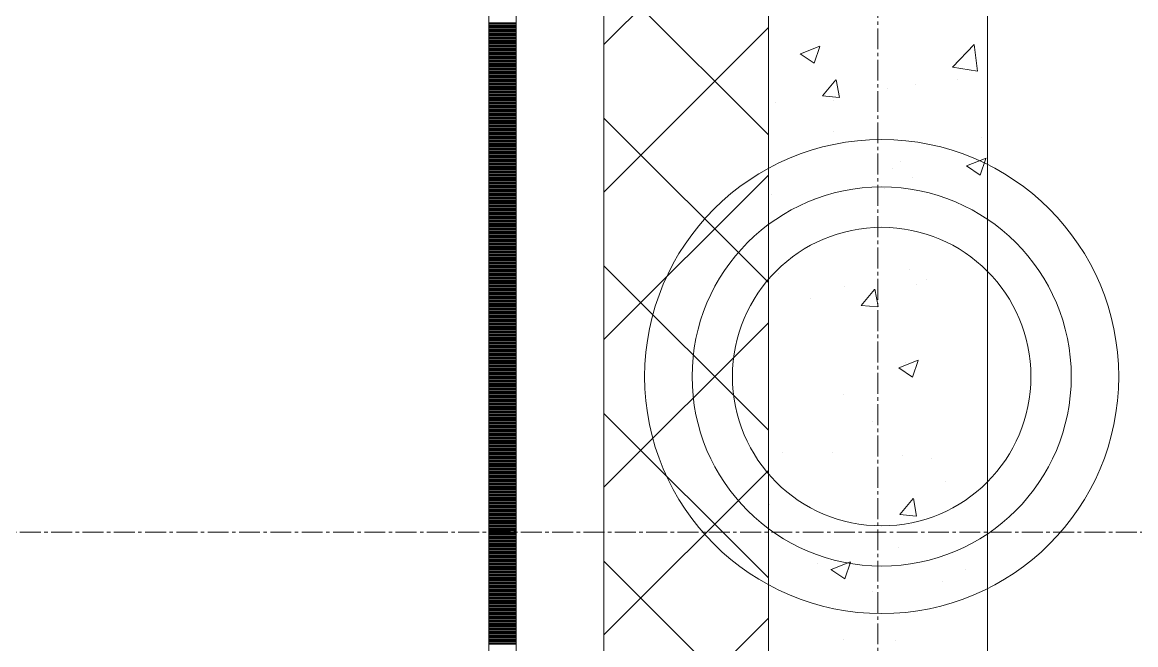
# Model space of a CAD drawing. Header units: millimetres. Extents: x 538266 to 1167394, y 114608 to 637157.
# Drawn here: x 828457 to 829473, y 195210 to 195778 of the extents above; entities that cross this region are included whole.
import ezdxf
from ezdxf.enums import TextEntityAlignment as Align

# ---------------------------------------------------------------- set-up
doc = ezdxf.new("R2010")
doc.units = ezdxf.units.MM
doc.linetypes.add('CENTER2', pattern=[28.575, 19.05, -3.175, 3.175, -3.175])
doc.linetypes.add('DASHED', pattern=[19.05, 12.7, -6.35])
doc.layers.get('Defpoints').update_dxf_attribs({"color": 140})
doc.layers.add('АР_Делит', color=120, linetype='Continuous', lineweight=0, plot=False)
for name, color, linetype, lineweight in [('АР_Стены ПЕНОблок', 52, 'Continuous', 20), ('АР_Тонкая', 254, 'Continuous', 5), ('АР_Утеплитель', 31, 'Continuous', 0), ('АР_Штриховка', 8, 'Continuous', 0)]:
    doc.layers.add(name, color=color, linetype=linetype, lineweight=lineweight)
doc.layers.add('РД_Оси_100', color=7, linetype='Continuous', lineweight=0, true_color=0x525252)
doc.styles.add('style1', font='ARIALN.TTF')

# ---------------------------------------------------------------- blocks, each defined once
blk = doc.blocks.new('2_этаж')
at = {"layer": 'АР_Делит', "color": 18, "true_color": 0x000000}
for radius in [216.3, 173, 136.2]:
    blk.add_circle((672877, 195455.2), radius, dxfattribs=at)
at = {"layer": 'АР_Стены ПЕНОблок', "color": 18, "linetype": 'Continuous', "lineweight": 20, "true_color": 0x000000}
for p, q in [((672773.6, 213213.2), (672773.6, 137013.2)), ((672973.6, 137013.2), (672973.6, 213213.2))]:
    blk.add_line(p, q, dxfattribs=at)
at = {"layer": 'АР_Тонкая', "color": 18, "linetype": 'Continuous', "lineweight": 5, "true_color": 0x000000}
for p, q in [((672518.6, 213213.2), (672518.6, 137013.2)), ((672543.6, 213213.2), (672543.6, 137013.2)), ((672543.6, 137013.2), (672543.6, 213213.2)), ((672623.6, 137013.2), (672623.6, 213213.2))]:
    blk.add_line(p, q, dxfattribs=at)
at = {"layer": 'АР_Утеплитель', "color": 18, "linetype": 'Continuous', "lineweight": 0, "true_color": 0x000000}
for p, q in [((672623.6, 213213.2), (672623.6, 137013.2)), ((672773.6, 137013.2), (672773.6, 213213.2))]:
    blk.add_line(p, q, dxfattribs=at)
at = {"layer": 'АР_Штриховка', "color": 18, "linetype": 'Continuous', "lineweight": 0, "true_color": 0x000000}
for p, q in [((672623.6, 195758.3), (672773.6, 195908.3)), ((672773.6, 195675.8), (672623.6, 195825.8)), ((672518.6, 195778), (672543.6, 195778)), ((672518.6, 195777), (672543.6, 195777)), ((672518.6, 195776), (672543.6, 195776)), ((672518.6, 195775), (672543.6, 195775)), ((672518.6, 195774), (672543.6, 195774)), ((672518.6, 195773), (672543.6, 195773)), ((672518.6, 195772), (672543.6, 195772)), ((672518.6, 195771), (672543.6, 195771)), ((672518.6, 195770), (672543.6, 195770)), ((672518.6, 195769), (672543.6, 195769)), ((672518.6, 195768), (672543.6, 195768)), ((672518.6, 195767), (672543.6, 195767)), ((672623.6, 195623.6), (672773.6, 195773.6)), ((672518.6, 195766), (672543.6, 195766)), ((672518.6, 195765), (672543.6, 195765)), ((672518.6, 195764), (672543.6, 195764)), ((672518.6, 195763), (672543.6, 195763)), ((672518.6, 195762), (672543.6, 195762)), ((672518.6, 195761), (672543.6, 195761)), ((672518.6, 195760), (672543.6, 195760)), ((672518.6, 195759), (672543.6, 195759)), ((672518.6, 195758), (672543.6, 195758)), ((672518.6, 195757), (672543.6, 195757)), ((672802.8, 195749.8), (672820.5, 195756.6)), ((672815.3, 195741.1), (672820.5, 195756.5)), ((672941.6, 195737.5), (672961.4, 195758.1)), ((672964.3, 195734), (672961.5, 195758.1)), ((672518.6, 195756), (672543.6, 195756)), ((672518.6, 195755), (672543.6, 195755)), ((672518.6, 195754), (672543.6, 195754)), ((672518.6, 195753), (672543.6, 195753)), ((672518.6, 195752), (672543.6, 195752)), ((672518.6, 195751), (672543.6, 195751)), ((672518.6, 195750), (672543.6, 195750)), ((672518.6, 195749), (672543.6, 195749)), ((672518.6, 195748), (672543.6, 195748)), ((672518.6, 195747), (672543.6, 195747)), ((672802.7, 195749.6), (672815.3, 195741.1)), ((672518.6, 195746), (672543.6, 195746)), ((672518.6, 195745), (672543.6, 195745)), ((672518.6, 195744), (672543.6, 195744)), ((672518.6, 195743), (672543.6, 195743)), ((672518.6, 195742), (672543.6, 195742)), ((672518.6, 195741), (672543.6, 195741)), ((672518.6, 195740), (672543.6, 195740)), ((672518.6, 195739), (672543.6, 195739)), ((672518.6, 195738), (672543.6, 195738)), ((672518.6, 195737), (672543.6, 195737)), ((672518.6, 195736), (672543.6, 195736)), ((672941.7, 195737.4), (672964.3, 195733.9)), ((672518.6, 195735), (672543.6, 195735)), ((672518.6, 195734), (672543.6, 195734)), ((672518.6, 195733), (672543.6, 195733)), ((672518.6, 195732), (672543.6, 195732)), ((672518.6, 195731), (672543.6, 195731)), ((672518.6, 195730), (672543.6, 195730)), ((672518.6, 195729), (672543.6, 195729)), ((672518.6, 195728), (672543.6, 195728)), ((672518.6, 195727), (672543.6, 195727)), ((672518.6, 195726), (672543.6, 195726)), ((672823, 195711.3), (672835.2, 195725.9)), ((672838.4, 195710), (672835.5, 195725.9)), ((672946, 195726.6), (672946, 195726.6)), ((672518.6, 195725), (672543.6, 195725)), ((672518.6, 195724), (672543.6, 195724)), ((672518.6, 195723), (672543.6, 195723)), ((672518.6, 195722), (672543.6, 195722)), ((672518.6, 195721), (672543.6, 195721)), ((672518.6, 195720), (672543.6, 195720)), ((672518.6, 195719), (672543.6, 195719)), ((672518.6, 195718), (672543.6, 195718)), ((672518.6, 195717), (672543.6, 195717)), ((672518.6, 195716), (672543.6, 195716)), ((672882.5, 195718.3), (672882.5, 195718.3)), ((672908.2, 195721.8), (672908.2, 195721.8)), ((672518.6, 195715), (672543.6, 195715)), ((672518.6, 195714), (672543.6, 195714)), ((672518.6, 195713), (672543.6, 195713)), ((672518.6, 195712), (672543.6, 195712)), ((672518.6, 195711), (672543.6, 195711)), ((672518.6, 195710), (672543.6, 195710)), ((672518.6, 195709), (672543.6, 195709)), ((672518.6, 195708), (672543.6, 195708)), ((672518.6, 195707), (672543.6, 195707)), ((672518.6, 195706), (672543.6, 195706)), ((672779.9, 195705.6), (672779.9, 195705.6)), ((672823, 195711.3), (672838.2, 195710)), ((672833.3, 195707.3), (672833.3, 195707.3)), ((672518.6, 195705), (672543.6, 195705)), ((672518.6, 195704), (672543.6, 195704)), ((672518.6, 195703), (672543.6, 195703)), ((672518.6, 195702), (672543.6, 195702)), ((672518.6, 195701), (672543.6, 195701)), ((672518.6, 195700), (672543.6, 195700)), ((672518.6, 195699), (672543.6, 195699)), ((672518.6, 195698), (672543.6, 195698)), ((672518.6, 195697), (672543.6, 195697)), ((672518.6, 195696), (672543.6, 195696)), ((672518.6, 195695), (672543.6, 195695)), ((672518.6, 195694), (672543.6, 195694)), ((672518.6, 195693), (672543.6, 195693)), ((672518.6, 195692), (672543.6, 195692)), ((672518.6, 195691), (672543.6, 195691)), ((672518.6, 195690), (672543.6, 195690)), ((672518.6, 195689), (672543.6, 195689)), ((672518.6, 195688), (672543.6, 195688)), ((672518.6, 195687), (672543.6, 195687)), ((672518.6, 195686), (672543.6, 195686)), ((672773.6, 195541), (672623.6, 195691)), ((672518.6, 195685), (672543.6, 195685)), ((672518.6, 195684), (672543.6, 195684)), ((672518.6, 195683), (672543.6, 195683)), ((672518.6, 195682), (672543.6, 195682)), ((672518.6, 195681), (672543.6, 195681)), ((672518.6, 195680), (672543.6, 195680)), ((672518.6, 195679), (672543.6, 195679)), ((672518.6, 195678), (672543.6, 195678)), ((672518.6, 195677), (672543.6, 195677)), ((672518.6, 195676), (672543.6, 195676)), ((672518.6, 195675), (672543.6, 195675)), ((672833, 195678.8), (672833, 195678.8)), ((672518.6, 195674), (672543.6, 195674)), ((672518.6, 195673), (672543.6, 195673)), ((672518.6, 195672), (672543.6, 195672)), ((672518.6, 195671), (672543.6, 195671)), ((672518.6, 195670), (672543.6, 195670)), ((672518.6, 195669), (672543.6, 195669)), ((672518.6, 195668), (672543.6, 195668)), ((672518.6, 195667), (672543.6, 195667)), ((672518.6, 195666), (672543.6, 195666)), ((672518.6, 195665), (672543.6, 195665)), ((672968.5, 195673.1), (672968.5, 195673.1)), ((672518.6, 195664), (672543.6, 195664)), ((672518.6, 195663), (672543.6, 195663)), ((672518.6, 195662), (672543.6, 195662)), ((672518.6, 195661), (672543.6, 195661)), ((672518.6, 195660), (672543.6, 195660)), ((672518.6, 195659), (672543.6, 195659)), ((672518.6, 195658), (672543.6, 195658)), ((672518.6, 195657), (672543.6, 195657)), ((672518.6, 195656), (672543.6, 195656)), ((672518.6, 195655), (672543.6, 195655)), ((672518.6, 195654), (672543.6, 195654)), ((672518.6, 195653), (672543.6, 195653)), ((672518.6, 195652), (672543.6, 195652)), ((672518.6, 195651), (672543.6, 195651)), ((672518.6, 195650), (672543.6, 195650)), ((672518.6, 195649), (672543.6, 195649)), ((672518.6, 195648), (672543.6, 195648)), ((672518.6, 195647), (672543.6, 195647)), ((672518.6, 195646), (672543.6, 195646)), ((672518.6, 195645), (672543.6, 195645)), ((672886.5, 195644.7), (672886.5, 195644.7)), ((672894.1, 195651.5), (672894.1, 195651.5)), ((672954.3, 195647.4), (672966.9, 195638.9)), ((672954.4, 195647.5), (672972.2, 195654.4)), ((672967, 195638.9), (672972.1, 195654.2)), ((672518.6, 195644), (672543.6, 195644)), ((672518.6, 195643), (672543.6, 195643)), ((672518.6, 195642), (672543.6, 195642)), ((672518.6, 195641), (672543.6, 195641)), ((672518.6, 195640), (672543.6, 195640)), ((672518.6, 195639), (672543.6, 195639)), ((672518.6, 195638), (672543.6, 195638)), ((672518.6, 195637), (672543.6, 195637)), ((672518.6, 195636), (672543.6, 195636)), ((672518.6, 195635), (672543.6, 195635)), ((672623.6, 195488.9), (672773.6, 195638.9)), ((672905.1, 195637.3), (672905.1, 195637.3)), ((672518.6, 195634), (672543.6, 195634)), ((672518.6, 195633), (672543.6, 195633)), ((672518.6, 195632), (672543.6, 195632)), ((672518.6, 195631), (672543.6, 195631)), ((672518.6, 195630), (672543.6, 195630)), ((672518.6, 195629), (672543.6, 195629)), ((672518.6, 195628), (672543.6, 195628)), ((672518.6, 195627), (672543.6, 195627)), ((672518.6, 195626), (672543.6, 195626)), ((672518.6, 195625), (672543.6, 195625)), ((672879.2, 195626.4), (672879.2, 195626.4)), ((672518.6, 195624), (672543.6, 195624)), ((672518.6, 195623), (672543.6, 195623)), ((672518.6, 195622), (672543.6, 195622)), ((672518.6, 195621), (672543.6, 195621)), ((672518.6, 195620), (672543.6, 195620)), ((672518.6, 195619), (672543.6, 195619)), ((672518.6, 195618), (672543.6, 195618)), ((672518.6, 195617), (672543.6, 195617)), ((672518.6, 195616), (672543.6, 195616)), ((672518.6, 195615), (672543.6, 195615)), ((672518.6, 195614), (672543.6, 195614)), ((672776.8, 195621), (672776.8, 195621)), ((672815.6, 195618.1), (672815.6, 195618.1)), ((672518.6, 195613), (672543.6, 195613)), ((672518.6, 195612), (672543.6, 195612)), ((672518.6, 195611), (672543.6, 195611)), ((672518.6, 195610), (672543.6, 195610)), ((672518.6, 195609), (672543.6, 195609)), ((672518.6, 195608), (672543.6, 195608)), ((672518.6, 195607), (672543.6, 195607)), ((672518.6, 195606), (672543.6, 195606)), ((672518.6, 195605), (672543.6, 195605)), ((672518.6, 195604), (672543.6, 195604)), ((672518.6, 195603), (672543.6, 195603)), ((672518.6, 195602), (672543.6, 195602)), ((672518.6, 195601), (672543.6, 195601)), ((672518.6, 195600), (672543.6, 195600)), ((672518.6, 195599), (672543.6, 195599)), ((672518.6, 195598), (672543.6, 195598)), ((672518.6, 195597), (672543.6, 195597)), ((672518.6, 195596), (672543.6, 195596)), ((672518.6, 195595), (672543.6, 195595)), ((672518.6, 195594), (672543.6, 195594)), ((672518.6, 195593), (672543.6, 195593)), ((672518.6, 195592), (672543.6, 195592)), ((672518.6, 195591), (672543.6, 195591)), ((672518.6, 195590), (672543.6, 195590)), ((672518.6, 195589), (672543.6, 195589)), ((672518.6, 195588), (672543.6, 195588)), ((672518.6, 195587), (672543.6, 195587)), ((672518.6, 195586), (672543.6, 195586)), ((672518.6, 195585), (672543.6, 195585)), ((672518.6, 195584), (672543.6, 195584)), ((672518.6, 195583), (672543.6, 195583)), ((672518.6, 195582), (672543.6, 195582)), ((672518.6, 195581), (672543.6, 195581)), ((672518.6, 195580), (672543.6, 195580)), ((672518.6, 195579), (672543.6, 195579)), ((672518.6, 195578), (672543.6, 195578)), ((672518.6, 195577), (672543.6, 195577)), ((672518.6, 195576), (672543.6, 195576)), ((672518.6, 195575), (672543.6, 195575)), ((672518.6, 195574), (672543.6, 195574)), ((672518.6, 195573), (672543.6, 195573)), ((672518.6, 195572), (672543.6, 195572)), ((672518.6, 195571), (672543.6, 195571)), ((672518.6, 195570), (672543.6, 195570)), ((672518.6, 195569), (672543.6, 195569)), ((672518.6, 195568), (672543.6, 195568)), ((672518.6, 195567), (672543.6, 195567)), ((672518.6, 195566), (672543.6, 195566)), ((672518.6, 195565), (672543.6, 195565)), ((672518.6, 195564), (672543.6, 195564)), ((672518.6, 195563), (672543.6, 195563)), ((672518.6, 195562), (672543.6, 195562)), ((672518.6, 195561), (672543.6, 195561)), ((672518.6, 195560), (672543.6, 195560)), ((672518.6, 195559), (672543.6, 195559)), ((672518.6, 195558), (672543.6, 195558)), ((672518.6, 195557), (672543.6, 195557)), ((672518.6, 195556), (672543.6, 195556)), ((672518.6, 195555), (672543.6, 195555)), ((672518.6, 195554), (672543.6, 195554)), ((672518.6, 195553), (672543.6, 195553)), ((672773.6, 195406.3), (672623.6, 195556.3)), ((672518.6, 195552), (672543.6, 195552)), ((672518.6, 195551), (672543.6, 195551)), ((672518.6, 195550), (672543.6, 195550)), ((672518.6, 195549), (672543.6, 195549)), ((672518.6, 195548), (672543.6, 195548)), ((672518.6, 195547), (672543.6, 195547)), ((672518.6, 195546), (672543.6, 195546)), ((672518.6, 195545), (672543.6, 195545)), ((672518.6, 195544), (672543.6, 195544)), ((672518.6, 195543), (672543.6, 195543)), ((672782.4, 195549.7), (672782.4, 195549.7)), ((672902, 195552.7), (672902, 195552.7)), ((672918, 195543.9), (672918, 195543.9)), ((672518.6, 195542), (672543.6, 195542)), ((672518.6, 195541), (672543.6, 195541)), ((672518.6, 195540), (672543.6, 195540)), ((672518.6, 195539), (672543.6, 195539)), ((672518.6, 195538), (672543.6, 195538)), ((672518.6, 195537), (672543.6, 195537)), ((672518.6, 195536), (672543.6, 195536)), ((672518.6, 195535), (672543.6, 195535)), ((672518.6, 195534), (672543.6, 195534)), ((672518.6, 195533), (672543.6, 195533)), ((672773.7, 195536.4), (672773.7, 195536.4)), ((672843, 195537.2), (672843, 195537.2)), ((672858.2, 195520.2), (672870.5, 195534.8)), ((672873.7, 195519), (672870.7, 195534.9)), ((672908.6, 195538.9), (672908.6, 195538.9)), ((672518.6, 195532), (672543.6, 195532)), ((672518.6, 195531), (672543.6, 195531)), ((672518.6, 195530), (672543.6, 195530)), ((672518.6, 195529), (672543.6, 195529)), ((672518.6, 195528), (672543.6, 195528)), ((672518.6, 195527), (672543.6, 195527)), ((672518.6, 195526), (672543.6, 195526)), ((672518.6, 195525), (672543.6, 195525)), ((672518.6, 195524), (672543.6, 195524)), ((672518.6, 195523), (672543.6, 195523)), ((672812.4, 195526.3), (672812.4, 195526.3)), ((672518.6, 195522), (672543.6, 195522)), ((672518.6, 195521), (672543.6, 195521)), ((672518.6, 195520), (672543.6, 195520)), ((672518.6, 195519), (672543.6, 195519)), ((672518.6, 195518), (672543.6, 195518)), ((672518.6, 195517), (672543.6, 195517)), ((672518.6, 195516), (672543.6, 195516)), ((672518.6, 195515), (672543.6, 195515)), ((672518.6, 195514), (672543.6, 195514)), ((672518.6, 195513), (672543.6, 195513)), ((672858.2, 195520.2), (672873.4, 195518.9)), ((672518.6, 195512), (672543.6, 195512)), ((672518.6, 195511), (672543.6, 195511)), ((672518.6, 195510), (672543.6, 195510)), ((672518.6, 195509), (672543.6, 195509)), ((672518.6, 195508), (672543.6, 195508)), ((672518.6, 195507), (672543.6, 195507)), ((672518.6, 195506), (672543.6, 195506)), ((672518.6, 195505), (672543.6, 195505)), ((672518.6, 195504), (672543.6, 195504)), ((672518.6, 195503), (672543.6, 195503)), ((672623.6, 195354.2), (672773.6, 195504.2)), ((672518.6, 195502), (672543.6, 195502)), ((672518.6, 195501), (672543.6, 195501)), ((672518.6, 195500), (672543.6, 195500)), ((672518.6, 195499), (672543.6, 195499)), ((672518.6, 195498), (672543.6, 195498)), ((672518.6, 195497), (672543.6, 195497)), ((672518.6, 195496), (672543.6, 195496)), ((672518.6, 195495), (672543.6, 195495)), ((672518.6, 195494), (672543.6, 195494)), ((672518.6, 195493), (672543.6, 195493)), ((672518.6, 195492), (672543.6, 195492)), ((672518.6, 195491), (672543.6, 195491)), ((672518.6, 195490), (672543.6, 195490)), ((672518.6, 195489), (672543.6, 195489)), ((672518.6, 195488), (672543.6, 195488)), ((672518.6, 195487), (672543.6, 195487)), ((672518.6, 195486), (672543.6, 195486)), ((672518.6, 195485), (672543.6, 195485)), ((672518.6, 195484), (672543.6, 195484)), ((672518.6, 195483), (672543.6, 195483)), ((672518.6, 195482), (672543.6, 195482)), ((672518.6, 195481), (672543.6, 195481)), ((672518.6, 195480), (672543.6, 195480)), ((672518.6, 195479), (672543.6, 195479)), ((672518.6, 195478), (672543.6, 195478)), ((672518.6, 195477), (672543.6, 195477)), ((672518.6, 195476), (672543.6, 195476)), ((672518.6, 195475), (672543.6, 195475)), ((672518.6, 195474), (672543.6, 195474)), ((672518.6, 195473), (672543.6, 195473)), ((672518.6, 195472), (672543.6, 195472)), ((672518.6, 195471), (672543.6, 195471)), ((672518.6, 195470), (672543.6, 195470)), ((672518.6, 195469), (672543.6, 195469)), ((672518.6, 195468), (672543.6, 195468)), ((672518.6, 195467), (672543.6, 195467)), ((672518.6, 195466), (672543.6, 195466)), ((672518.6, 195465), (672543.6, 195465)), ((672518.6, 195464), (672543.6, 195464)), ((672518.6, 195463), (672543.6, 195463)), ((672518.6, 195462), (672543.6, 195462)), ((672892.5, 195463.2), (672905.1, 195454.7)), ((672892.6, 195463.3), (672910.4, 195470.2)), ((672898.9, 195468.1), (672898.9, 195468.1)), ((672905.1, 195454.7), (672910.3, 195470)), ((672518.6, 195461), (672543.6, 195461)), ((672518.6, 195460), (672543.6, 195460)), ((672518.6, 195459), (672543.6, 195459)), ((672518.6, 195458), (672543.6, 195458)), ((672518.6, 195457), (672543.6, 195457)), ((672518.6, 195456), (672543.6, 195456)), ((672518.6, 195455), (672543.6, 195455)), ((672518.6, 195454), (672543.6, 195454)), ((672518.6, 195453), (672543.6, 195453)), ((672518.6, 195452), (672543.6, 195452)), ((672518.6, 195451), (672543.6, 195451)), ((672518.6, 195450), (672543.6, 195450)), ((672518.6, 195449), (672543.6, 195449)), ((672518.6, 195448), (672543.6, 195448)), ((672518.6, 195447), (672543.6, 195447)), ((672518.6, 195446), (672543.6, 195446)), ((672518.6, 195445), (672543.6, 195445)), ((672518.6, 195444), (672543.6, 195444)), ((672518.6, 195443), (672543.6, 195443)), ((672518.6, 195442), (672543.6, 195442)), ((672518.6, 195441), (672543.6, 195441)), ((672518.6, 195440), (672543.6, 195440)), ((672518.6, 195439), (672543.6, 195439)), ((672518.6, 195438), (672543.6, 195438)), ((672518.6, 195437), (672543.6, 195437)), ((672518.6, 195436), (672543.6, 195436)), ((672518.6, 195435), (672543.6, 195435)), ((672518.6, 195434), (672543.6, 195434)), ((672518.6, 195433), (672543.6, 195433)), ((672518.6, 195432), (672543.6, 195432)), ((672841.8, 195438.7), (672841.8, 195438.7)), ((672518.6, 195431), (672543.6, 195431)), ((672518.6, 195430), (672543.6, 195430)), ((672518.6, 195429), (672543.6, 195429)), ((672518.6, 195428), (672543.6, 195428)), ((672518.6, 195427), (672543.6, 195427)), ((672518.6, 195426), (672543.6, 195426)), ((672518.6, 195425), (672543.6, 195425)), ((672518.6, 195424), (672543.6, 195424)), ((672518.6, 195423), (672543.6, 195423)), ((672518.6, 195422), (672543.6, 195422)), ((672518.6, 195421), (672543.6, 195421)), ((672773.6, 195271.6), (672623.6, 195421.6)), ((672518.6, 195420), (672543.6, 195420)), ((672518.6, 195419), (672543.6, 195419)), ((672518.6, 195418), (672543.6, 195418)), ((672518.6, 195417), (672543.6, 195417)), ((672518.6, 195416), (672543.6, 195416)), ((672518.6, 195415), (672543.6, 195415)), ((672518.6, 195414), (672543.6, 195414)), ((672518.6, 195413), (672543.6, 195413)), ((672518.6, 195412), (672543.6, 195412)), ((672518.6, 195411), (672543.6, 195411)), ((672868.5, 195414.2), (672868.5, 195414.2)), ((672518.6, 195410), (672543.6, 195410)), ((672518.6, 195409), (672543.6, 195409)), ((672518.6, 195408), (672543.6, 195408)), ((672518.6, 195407), (672543.6, 195407)), ((672518.6, 195406), (672543.6, 195406)), ((672518.6, 195405), (672543.6, 195405)), ((672518.6, 195404), (672543.6, 195404)), ((672518.6, 195403), (672543.6, 195403)), ((672518.6, 195402), (672543.6, 195402)), ((672518.6, 195401), (672543.6, 195401)), ((672518.6, 195400), (672543.6, 195400)), ((672518.6, 195399), (672543.6, 195399)), ((672518.6, 195398), (672543.6, 195398)), ((672518.6, 195397), (672543.6, 195397)), ((672518.6, 195396), (672543.6, 195396)), ((672518.6, 195395), (672543.6, 195395)), ((672518.6, 195394), (672543.6, 195394)), ((672518.6, 195393), (672543.6, 195393)), ((672518.6, 195392), (672543.6, 195392)), ((672518.6, 195391), (672543.6, 195391)), ((672518.6, 195390), (672543.6, 195390)), ((672518.6, 195389), (672543.6, 195389)), ((672518.6, 195388), (672543.6, 195388)), ((672518.6, 195387), (672543.6, 195387)), ((672518.6, 195386), (672543.6, 195386)), ((672518.6, 195385), (672543.6, 195385)), ((672518.6, 195384), (672543.6, 195384)), ((672518.6, 195383), (672543.6, 195383)), ((672518.6, 195382), (672543.6, 195382)), ((672518.6, 195381), (672543.6, 195381)), ((672786.5, 195385.8), (672786.5, 195385.8)), ((672832.5, 195385.6), (672832.5, 195385.6)), ((672895.8, 195383.6), (672895.8, 195383.6)), ((672518.6, 195380), (672543.6, 195380)), ((672518.6, 195379), (672543.6, 195379)), ((672518.6, 195378), (672543.6, 195378)), ((672518.6, 195377), (672543.6, 195377)), ((672518.6, 195376), (672543.6, 195376)), ((672518.6, 195375), (672543.6, 195375)), ((672518.6, 195374), (672543.6, 195374)), ((672518.6, 195373), (672543.6, 195373)), ((672518.6, 195372), (672543.6, 195372)), ((672518.6, 195371), (672543.6, 195371)), ((672922.1, 195380), (672922.1, 195380)), ((672518.6, 195370), (672543.6, 195370)), ((672518.6, 195369), (672543.6, 195369)), ((672518.6, 195368), (672543.6, 195368)), ((672518.6, 195367), (672543.6, 195367)), ((672518.6, 195366), (672543.6, 195366)), ((672518.6, 195365), (672543.6, 195365)), ((672518.6, 195364), (672543.6, 195364)), ((672518.6, 195363), (672543.6, 195363)), ((672518.6, 195362), (672543.6, 195362)), ((672518.6, 195361), (672543.6, 195361)), ((672518.6, 195360), (672543.6, 195360)), ((672623.6, 195219.5), (672773.6, 195369.5)), ((672518.6, 195359), (672543.6, 195359)), ((672518.6, 195358), (672543.6, 195358)), ((672518.6, 195357), (672543.6, 195357)), ((672518.6, 195356), (672543.6, 195356)), ((672518.6, 195355), (672543.6, 195355)), ((672518.6, 195354), (672543.6, 195354)), ((672518.6, 195353), (672543.6, 195353)), ((672518.6, 195352), (672543.6, 195352)), ((672518.6, 195351), (672543.6, 195351)), ((672518.6, 195350), (672543.6, 195350)), ((672935.4, 195359.7), (672935.4, 195359.7)), ((672518.6, 195349), (672543.6, 195349)), ((672518.6, 195348), (672543.6, 195348)), ((672518.6, 195347), (672543.6, 195347)), ((672518.6, 195346), (672543.6, 195346)), ((672518.6, 195345), (672543.6, 195345)), ((672518.6, 195344), (672543.6, 195344)), ((672518.6, 195343), (672543.6, 195343)), ((672518.6, 195342), (672543.6, 195342)), ((672518.6, 195341), (672543.6, 195341)), ((672518.6, 195340), (672543.6, 195340)), ((672893.5, 195329.2), (672905.7, 195343.8)), ((672908.9, 195327.9), (672906, 195343.8)), ((672518.6, 195339), (672543.6, 195339)), ((672518.6, 195338), (672543.6, 195338)), ((672518.6, 195337), (672543.6, 195337)), ((672518.6, 195336), (672543.6, 195336)), ((672518.6, 195335), (672543.6, 195335)), ((672518.6, 195334), (672543.6, 195334)), ((672518.6, 195333), (672543.6, 195333)), ((672518.6, 195332), (672543.6, 195332)), ((672518.6, 195331), (672543.6, 195331)), ((672518.6, 195330), (672543.6, 195330)), ((672775, 195338.6), (672775, 195338.6)), ((672893.4, 195329.8), (672893.4, 195329.8)), ((672518.6, 195329), (672543.6, 195329)), ((672518.6, 195328), (672543.6, 195328)), ((672518.6, 195327), (672543.6, 195327)), ((672518.6, 195326), (672543.6, 195326)), ((672518.6, 195325), (672543.6, 195325)), ((672518.6, 195324), (672543.6, 195324)), ((672518.6, 195323), (672543.6, 195323)), ((672518.6, 195322), (672543.6, 195322)), ((672518.6, 195321), (672543.6, 195321)), ((672518.6, 195320), (672543.6, 195320)), ((672893.5, 195329.2), (672908.6, 195327.8)), ((672518.6, 195319), (672543.6, 195319)), ((672518.6, 195318), (672543.6, 195318)), ((672518.6, 195317), (672543.6, 195317)), ((672518.6, 195316), (672543.6, 195316)), ((672518.6, 195315), (672543.6, 195315)), ((672518.6, 195314), (672543.6, 195314)), ((672518.6, 195313), (672543.6, 195313)), ((672518.6, 195312), (672543.6, 195312)), ((672518.6, 195311), (672543.6, 195311)), ((672518.6, 195310), (672543.6, 195310)), ((672518.6, 195309), (672543.6, 195309)), ((672518.6, 195308), (672543.6, 195308)), ((672518.6, 195307), (672543.6, 195307)), ((672518.6, 195306), (672543.6, 195306)), ((672518.6, 195305), (672543.6, 195305)), ((672518.6, 195304), (672543.6, 195304)), ((672518.6, 195303), (672543.6, 195303)), ((672518.6, 195302), (672543.6, 195302)), ((672518.6, 195301), (672543.6, 195301)), ((672518.6, 195300), (672543.6, 195300)), ((672518.6, 195299), (672543.6, 195299)), ((672892.8, 195299), (672892.8, 195299)), ((672518.6, 195298), (672543.6, 195298)), ((672518.6, 195297), (672543.6, 195297)), ((672518.6, 195296), (672543.6, 195296)), ((672518.6, 195295), (672543.6, 195295)), ((672518.6, 195294), (672543.6, 195294)), ((672518.6, 195293), (672543.6, 195293)), ((672518.6, 195292), (672543.6, 195292)), ((672518.6, 195291), (672543.6, 195291)), ((672518.6, 195290), (672543.6, 195290)), ((672518.6, 195289), (672543.6, 195289)), ((672518.6, 195288), (672543.6, 195288)), ((672518.6, 195287), (672543.6, 195287)), ((672518.6, 195286), (672543.6, 195286)), ((672518.6, 195285), (672543.6, 195285)), ((672518.6, 195284), (672543.6, 195284)), ((672518.6, 195283), (672543.6, 195283)), ((672518.6, 195282), (672543.6, 195282)), ((672518.6, 195281), (672543.6, 195281)), ((672518.6, 195280), (672543.6, 195280)), ((672518.6, 195279), (672543.6, 195279)), ((672773.6, 195136.9), (672623.6, 195286.9)), ((672818, 195285), (672818, 195285)), ((672830.7, 195279), (672843.3, 195270.5)), ((672830.8, 195279.2), (672848.6, 195286)), ((672843.3, 195270.5), (672848.5, 195285.8)), ((672953.6, 195279.3), (672953.6, 195279.3)), ((672518.6, 195278), (672543.6, 195278)), ((672518.6, 195277), (672543.6, 195277)), ((672518.6, 195276), (672543.6, 195276)), ((672518.6, 195275), (672543.6, 195275)), ((672518.6, 195274), (672543.6, 195274)), ((672518.6, 195273), (672543.6, 195273)), ((672518.6, 195272), (672543.6, 195272)), ((672518.6, 195271), (672543.6, 195271)), ((672518.6, 195270), (672543.6, 195270)), ((672518.6, 195269), (672543.6, 195269)), ((672518.6, 195268), (672543.6, 195268)), ((672518.6, 195267), (672543.6, 195267)), ((672518.6, 195266), (672543.6, 195266)), ((672518.6, 195265), (672543.6, 195265)), ((672518.6, 195264), (672543.6, 195264)), ((672518.6, 195263), (672543.6, 195263)), ((672518.6, 195262), (672543.6, 195262)), ((672518.6, 195261), (672543.6, 195261)), ((672518.6, 195260), (672543.6, 195260)), ((672518.6, 195259), (672543.6, 195259)), ((672868.6, 195259.5), (672868.6, 195259.5)), ((672932.1, 195267.9), (672932.1, 195267.9)), ((672518.6, 195258), (672543.6, 195258)), ((672518.6, 195257), (672543.6, 195257)), ((672518.6, 195256), (672543.6, 195256)), ((672518.6, 195255), (672543.6, 195255)), ((672518.6, 195254), (672543.6, 195254)), ((672518.6, 195253), (672543.6, 195253)), ((672518.6, 195252), (672543.6, 195252)), ((672518.6, 195251), (672543.6, 195251)), ((672518.6, 195250), (672543.6, 195250)), ((672518.6, 195249), (672543.6, 195249)), ((672518.6, 195248), (672543.6, 195248)), ((672518.6, 195247), (672543.6, 195247)), ((672518.6, 195246), (672543.6, 195246)), ((672518.6, 195245), (672543.6, 195245)), ((672518.6, 195244), (672543.6, 195244)), ((672518.6, 195243), (672543.6, 195243)), ((672518.6, 195242), (672543.6, 195242)), ((672518.6, 195241), (672543.6, 195241)), ((672518.6, 195240), (672543.6, 195240)), ((672518.6, 195239), (672543.6, 195239)), ((672518.6, 195238), (672543.6, 195238)), ((672518.6, 195237), (672543.6, 195237)), ((672518.6, 195236), (672543.6, 195236)), ((672518.6, 195235), (672543.6, 195235)), ((672518.6, 195234), (672543.6, 195234)), ((672518.6, 195233), (672543.6, 195233)), ((672518.6, 195232), (672543.6, 195232)), ((672518.6, 195231), (672543.6, 195231)), ((672518.6, 195230), (672543.6, 195230)), ((672518.6, 195229), (672543.6, 195229)), ((672518.6, 195228), (672543.6, 195228)), ((672623.6, 195084.8), (672773.6, 195234.8)), ((672518.6, 195227), (672543.6, 195227)), ((672518.6, 195226), (672543.6, 195226)), ((672518.6, 195225), (672543.6, 195225)), ((672518.6, 195224), (672543.6, 195224)), ((672518.6, 195223), (672543.6, 195223)), ((672518.6, 195222), (672543.6, 195222)), ((672518.6, 195221), (672543.6, 195221)), ((672518.6, 195220), (672543.6, 195220)), ((672518.6, 195219), (672543.6, 195219)), ((672518.6, 195218), (672543.6, 195218)), ((672518.6, 195217), (672543.6, 195217)), ((672518.6, 195216), (672543.6, 195216)), ((672518.6, 195215), (672543.6, 195215)), ((672518.6, 195214), (672543.6, 195214)), ((672518.6, 195213), (672543.6, 195213)), ((672518.6, 195212), (672543.6, 195212)), ((672518.6, 195211), (672543.6, 195211)), ((672842.2, 195215.5), (672842.2, 195215.5)), ((672889.7, 195214.5), (672889.7, 195214.5))]:
    blk.add_line(p, q, dxfattribs=at)
at = {"layer": 'Defpoints', "color": 18, "true_color": 0x000000, "style": 'style1'}
for p in [(677970.6, 219836.4), (678101.2, 211681.4)]:
    blk.add_attdef('АР-ПОМЕЩЕНИЕ:НАИМЕНОВАНИЕ', text='', height=100, dxfattribs=at).set_placement(p, align=Align.MIDDLE)
blk = doc.blocks.new('СОШ_2200_АР_ОСИ_М100_28.05.24')
at = {"layer": 'АР_Делит', "color": 251, "linetype": 'DASHED', "true_color": 0x636466}
blk.add_lwpolyline([(-355, 13145), (-355, 100855), (37145, 100855), (37145, 129155), (72745, 129155), (72745, 135155), (114955, 135155), (114955, -355)], dxfattribs=at)
at = {"layer": 'РД_Оси_100', "color": 251, "linetype": 'CENTER2', "true_color": 0x636466}
for p, q in [((0, -6155), (0, 139938.679)), ((-5954.958, 72900), (95715.503, 72900))]:
    blk.add_line(p, q, dxfattribs=at)

msp = doc.modelspace()

# ---------------------------------------------------------------- block references
msp.add_blockref('2_этаж', (156364.3, 0))
at = {"layer": 'РД_Оси_100'}
msp.add_blockref('СОШ_2200_АР_ОСИ_М100_28.05.24', (829237.8, 122413.2), dxfattribs=at)

doc.saveas('drawing.dxf')
